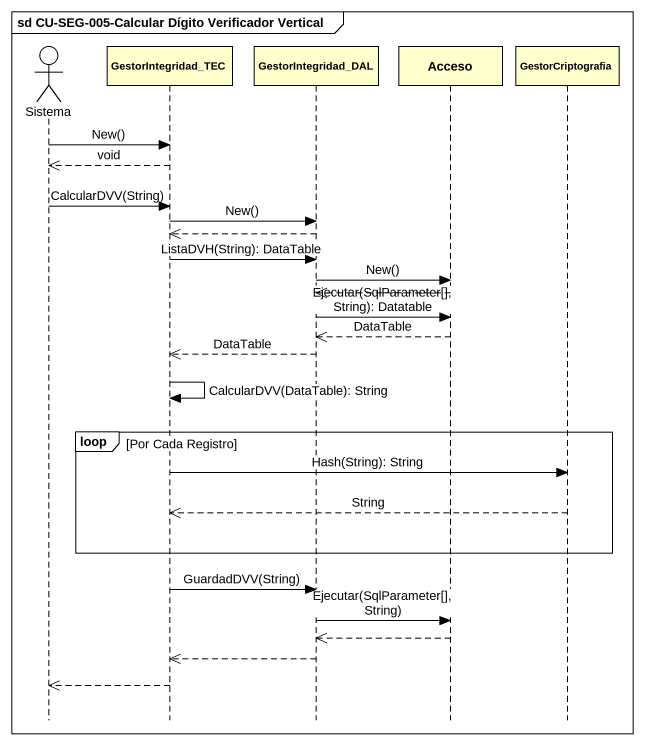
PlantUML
@startuml
mainframe sd CU-SEG-005-Calcular Dígito Verificador Vertical
hide footbox
actor Sistema
participant GestorIntegridad_TEC
participant GestorIntegridad_DAL
participant Acceso
participant GestorCriptografia

Sistema -> GestorIntegridad_TEC : New()
GestorIntegridad_TEC -->> Sistema : void
Sistema -> GestorIntegridad_TEC : CalcularDVV(String)
GestorIntegridad_TEC -> GestorIntegridad_DAL : New()
GestorIntegridad_DAL -->> GestorIntegridad_TEC
GestorIntegridad_TEC -> GestorIntegridad_DAL : ListaDVH(String): DataTable
GestorIntegridad_DAL -> Acceso : New()
Acceso -->> GestorIntegridad_DAL
GestorIntegridad_DAL -> Acceso : Ejecutar(SqlParameter[], String): Datatable
Acceso -->> GestorIntegridad_DAL : DataTable
GestorIntegridad_DAL -->> GestorIntegridad_TEC : DataTable
GestorIntegridad_TEC -> GestorIntegridad_TEC : CalcularDVV(DataTable): String
loop Por Cada Registro
  GestorIntegridad_TEC -> GestorCriptografia : Hash(String): String
  GestorCriptografia -->> GestorIntegridad_TEC : String
end
GestorIntegridad_TEC -> GestorIntegridad_DAL : GuardadDVV(String)
GestorIntegridad_DAL -> Acceso : Ejecutar(SqlParameter[], String)
Acceso -->> GestorIntegridad_DAL
GestorIntegridad_DAL -->> GestorIntegridad_TEC
GestorIntegridad_TEC -->> Sistema
@enduml
